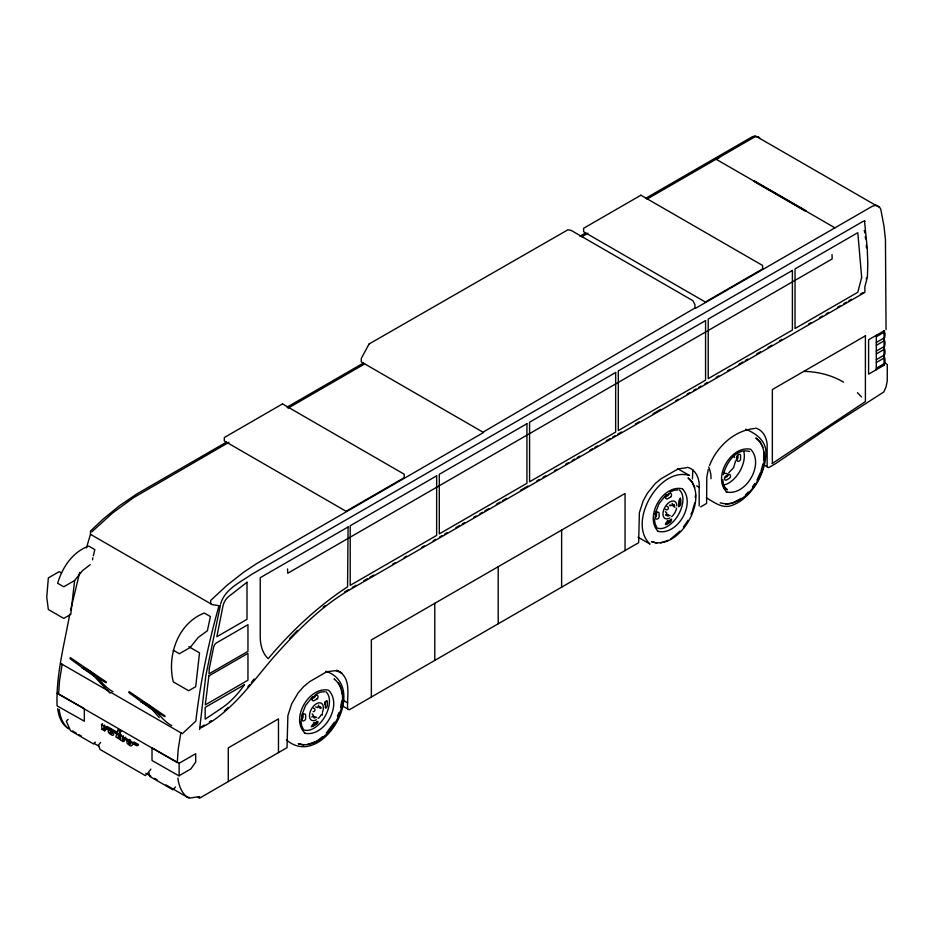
<?xml version="1.0" encoding="UTF-8"?>
<svg xmlns="http://www.w3.org/2000/svg" width="934" height="934" viewBox="0 0 934 934"><rect width="100%" height="100%" fill="white"/><g stroke="black" fill="none" stroke-linecap="round" stroke-linejoin="round"><path stroke-width="1.4" d="M84.329 708.532L84.329 721.211L57.067 705.87C55.97 674.827 64.306 644.507 69.746 614.198M324.798 701.936L324.728 703.827A2.102 0.771 -70.9 0 1 324.635 704.364M341.797 700.827L340.536 707.342M763.592 459.855L763.93 455.722M106.114 682.824L106.126 681.773M164.898 716.752L164.898 715.713M692.806 469.93L692.433 478.909M695.293 497.495L695.585 494.74M735.595 460.917L733.587 467.677L728.742 472.802M199.584 729.489L205.807 675.656L220.459 604.928M866.554 277.526L866.285 279.231M62.158 664.272L59.519 680.909L58.585 694.079L177.262 762.599L178.196 749.418L180.834 732.793M173.257 650.227L179.34 653.742L190.197 647.472L198.206 637.467L207.395 630.754L210.407 616.545L204.324 613.031C177.88 623.27 166.859 655.61 173.257 681.843L188.668 690.74L195.696 686.688L199.526 652.854L188.855 646.702M92.513 559.793L92.91 557.773M70.61 610.171L79.705 572.379M93.342 555.742L94.824 549.601L88.742 546.098C72.712 551.784 62.239 567.522 57.674 583.283L63.757 586.797L74.615 580.528L82.612 570.522L90.248 564.65M708.252 469.58L706.781 477.251L706.606 503.461L700.698 506.882M220.704 603.703C224.849 589.109 240.33 582.291 251.818 574.27L863.144 221.335L865.082 221.206M760.941 471.378L763.008 463.859M86.442 547.931L90.47 534.318L90.47 531.061L102.728 519.456L119.517 505.703L136.609 494.086L226.39 442.179M301.519 715.911L305.57 705.485L312.575 696.764M654.991 514.097L659.042 503.659L666.047 494.938M692.479 510.489L694.698 503.006M723.371 474.67C726.08 463.369 736.085 447.561 749.535 451.472M111.403 733.797L112.092 731.637L110.679 730.808C109.243 732.023 111.018 734.906 112.419 733.143M129.301 741.573C127.433 743.429 131.087 746.336 130.725 742.39L129.301 741.573L130.316 740.919L130.398 743.499M117.766 730.271L115.851 736.926L119.949 739.483L120.614 738.981L118.011 737.475L119.961 731.532L120.976 730.89L118.781 729.617L117.766 730.271L119.961 731.532M119.412 735.642L120.976 730.89M709.525 465.634C716.471 446.977 734.334 430.399 754.45 428.531M756.96 480.099L760.369 472.627M337.431 716.086L339.147 712.35M690.938 514.19L692.106 511.739M322.335 715.164L322.335 713.319M111.858 729.699L110.014 730.376L106.978 728.672L104.526 730.785L102.04 729.349L101.537 724.457L102.553 723.803M130.491 740.452L128.635 741.129L125.6 739.436L123.16 741.538L120.673 740.102L120.171 735.21L121.186 734.568M752.442 486.999L754.707 483.543M334.395 722.204L326.316 733.003M683.408 527.08L687.996 520.331M251.398 682.45L254.095 679.065M247.872 686.829L249.623 684.669M745.495 494.985L748.157 492.055M679.964 531.049L670.834 538.918M68.112 719.32L66.337 721.165L70.47 730.645L93.587 743.989L95.35 742.145M100.627 742.448L98.444 745.063L100.066 749.477L145.307 775.594L147.957 772.827M150.911 769.126L148.763 771.869L149.767 776.423L172.883 789.767L175.534 787M289.645 638.482L297.421 630.508M91.836 531.855L112.442 513.116L133.69 497.577L228.993 442.261M101.537 724.457L103.802 725.765L104.001 729.209L107.176 726.477L110.866 728.602M120.171 735.21L122.424 736.517L122.634 739.961L125.798 737.23M224.347 710.821L228.258 707.423M323.152 607.182L325.079 605.641M741.024 498.429L732.023 503.286L725.671 504.173M322.522 736.786L316.906 741.082L307.578 744.55M670.192 504.804C667.506 506.298 673.788 506.146 672.176 503.251M673.998 504.43L672.9 504.722L674.71 505.516M772.149 463.568L865.398 401.597L865.398 335.843M209.344 721.912L211.364 720.593M103.802 725.765L104.806 725.111L105.017 728.555L104.001 729.209M102.04 729.349L103.055 728.695M106.978 728.672L107.982 728.03M104.526 730.785L105.542 730.131M110.679 730.808L111.683 730.166L111.461 732.454M110.247 732.805L111.263 732.163M111.099 729.979C107.83 727.446 107.176 732.606 109.85 733.809C117.124 739.319 110.189 727.598 117.929 734.93A1.705 0.934 57.3 0 0 118.805 734.428L119.821 733.774M118.011 737.475L119.015 736.833M122.424 736.517L123.44 735.864L123.638 739.308L122.634 739.961M125.6 739.436L126.615 738.782M123.16 741.538L124.164 740.884M128.88 743.557L129.884 742.915M129.733 740.732C126.464 738.21 125.798 743.359 128.472 744.561C131.717 747.936 132.628 744.526 133.13 742.542M132.114 743.195L136.562 745.682A1.705 0.934 57.3 0 0 137.438 745.18L138.454 744.526L134.041 741.993M344.588 592.004L348.51 589.623M579.909 236.279L585.688 232.94M645.487 198.417L752.267 136.773L755.267 135.815L878.579 206.939M581.672 236.839L587.953 233.208M646.947 199.152L753.633 137.555L755.921 136.679L758.536 137.041M287.065 407.154L363.361 363.104M719.565 157.402L716.25 159.317L834.926 227.838M288.057 408.158L364.727 363.898M695.491 308.337L872.461 206.169L876.15 205.246L879.408 206.893L880.785 209.274L883.984 226.11L885.444 239.454L886.051 329.667M483.555 432.5L256.815 563.494L243.972 571.993L227.09 585.221L210.664 600.457L210.664 603.714M352.293 587.439L356.087 585.244M363.676 580.866L367.459 578.683M369.992 577.224L373.775 575.029M392.735 564.089L395.269 562.63M404.107 557.516L406.64 556.069M421.806 547.312L424.328 545.853M433.178 540.739L435.699 539.28M439.494 537.097L442.027 535.637M444.549 534.178L447.082 532.719M455.92 527.605L459.715 525.422M462.237 523.962L464.77 522.503M473.62 517.389L476.142 515.93M479.936 513.747L482.458 512.287M484.991 510.828L488.786 508.633M496.363 504.255L500.157 502.072M502.679 500.612L506.473 498.429M520.378 490.397L527.955 486.019M536.805 480.917L539.327 479.457M543.121 477.262L545.654 475.803M554.492 470.701L557.026 469.242M565.864 464.128L568.397 462.669M572.192 460.485L574.714 459.026M577.247 457.567L579.769 456.107M589.879 450.27L592.413 448.81M594.935 447.351L597.456 445.892M606.306 440.79L610.1 438.595M612.622 437.135L615.156 435.676M617.678 434.217L621.472 432.033M635.377 424.001L639.16 421.818M653.064 413.785L660.653 409.407M675.819 400.651L678.341 399.192M687.191 394.09L689.712 392.63M693.507 390.435L696.028 388.988M698.562 387.528L701.084 386.069M704.878 383.874L707.412 382.415M716.25 377.313L718.783 375.853M727.621 370.74L730.154 369.28M739.004 364.178L742.787 361.983M745.32 360.524L747.842 359.065M756.692 353.963L760.486 351.768M768.063 347.39L771.858 345.206M779.435 340.828L781.968 339.369M808.505 324.051L811.039 322.592M819.877 317.478L822.41 316.019M826.193 313.836L828.727 312.376M837.576 307.263L840.098 305.803M843.892 303.62L846.414 302.161M848.948 300.701L851.469 299.242M860.319 294.128L862.841 292.669M865.608 335.703L772.36 389.536L772.36 463.427M884.031 330.834L868.597 339.743L868.597 374.137L884.031 365.229L884.031 330.834A10.391 6.001 -60 0 1 884.031 339.439A10.391 6.001 -60 0 1 884.031 348.032A10.391 6.001 -60 0 1 884.031 356.636A10.391 6.001 -60 0 1 884.031 365.229M876.314 336.73L884.031 332.271M200.004 727.493L204.289 725.018M200.763 727.925C232.006 711.988 251.888 682.31 274.199 656.532C296.475 631.582 320.164 607.077 349.269 590.066L864.872 292.377L864.872 286.68L867.406 277.141L867.814 264.03L867.242 248.246L864.499 220.903M876.314 342.451L884.031 337.991M876.314 345.323L884.031 340.875M876.314 351.044L884.031 346.596M876.314 353.928L884.031 349.468M876.314 359.648L884.031 355.189M179.13 763.265L179.13 775.944L152.02 760.51L152.02 747.842L179.13 763.265L195.708 753.703L195.708 762.051L190.863 768.927L179.13 775.699M876.314 362.52L884.031 358.072M876.314 368.241L884.031 363.793M664.704 497.46L668.02 495.545A2.102 1.459 -78.7 0 0 668.919 493.397M725.228 477.624L726.967 476.702A2.102 1.553 -75.2 0 0 727.901 474.145M311.232 699.274L314.548 697.371A2.102 1.459 -78.7 0 0 315.377 694.663M110.095 693.215L91.193 673.169L82.075 667.682C95.21 670.25 101.222 685.754 113.037 691.709M159.317 717.581L149.965 707.108L140.859 701.621C153.993 704.189 159.994 719.694 171.809 725.636M668.382 540.319L660.536 542.864M670.098 491.984L674.138 490.268L677.909 489.895M665.522 515.218L666.946 513.14L665.312 511.657M316.626 693.81L320.677 692.094L324.448 691.72M199.502 796.632L188.948 798.173L165.96 784.899M82.075 667.682L91.625 673.087M140.859 701.621L150.397 707.026M726.956 473.561L723.885 473.281M670.192 515.626L667.133 514.716L667.938 514.973M319.942 706.583L320.969 707.365M311.781 717.067L313.439 715.316L312.131 713.891M316.719 717.452L313.661 716.541L314.478 716.787M189.112 797.274L187.43 797.286C181.441 792.791 178.686 785.272 177.904 778.045M686.49 467.771L678.247 468.833L661.144 478.71L655.189 483.602L647.274 493.386L643.164 500.951L639.37 512.708L638.646 542.701L349.199 709.817L342.626 706.022M803.8 371.405C817.67 371.627 831.575 375.059 843.565 382.146M129.02 739.436L130.095 739.751M750.154 449.172C730.621 445.6 712.117 478.115 726.897 492.171M328.313 690.121C308.757 686.478 290.124 719.005 304.986 733.073M303.748 745.075L298.215 743.662C326.561 752.687 358.061 697.92 334.068 678.96L334.57 679.251M726.185 491.903C745.904 496.631 764.712 464.058 750.761 449.347M682.485 488.809C662.836 484.186 644.226 516.654 658.038 531.318M657.805 531.318C677.524 536.058 696.332 503.473 682.38 488.762M656.8 543.238L651.453 541.592C679.567 551.585 710.704 497.25 688.043 477.951L692.141 481.769L694.721 487.49M313.123 711.685C315.097 711.988 315.972 708.264 313.415 708.17M304.344 733.143C324.051 737.872 342.86 705.287 328.908 690.588M339.778 671.931L334.991 670.705L326.748 671.768L309.656 681.645L303.69 686.537L298.226 692.794L291.677 703.886L287.882 715.642L287.03 747.655L199.502 798.185L197.985 797.309M111.473 728.999L112.115 729.326M57.067 693.203L83.091 707.844M338.26 671.056L341.879 673.122L336.742 670.157M745.717 429.208C756.26 433.516 766.954 441.408 765.868 454.134C765.576 463.883 762.377 473.223 757.743 481.746C751.426 492.148 742.717 501.908 730.843 505.796C721.69 508.563 713.891 502.025 706.384 497.88M677.512 468.599L689.479 475.464C659.264 466.194 626.947 522.608 650.029 544.078L638.062 537.225M720.149 502.772C748.461 511.727 779.785 456.878 755.875 437.988L760.171 441.607L762.961 447.188M325.861 671.242C370.693 686.443 322.055 770.982 286.388 739.845M885.374 363.081L887.3 364.657L887.253 380.885L886.062 386.898L883.809 391.976L831.54 425.542L775.71 463.568L768.659 467.642L763.347 464.572M723.757 487.665L727.423 489.778L724.936 487.466L723.371 484.022L722.834 479.656M666.888 506.345C670.367 506.695 667.331 511.96 665.288 509.112M90.47 534.318L212.193 604.59L219.011 605.734A559.291 322.907 -60 0 0 195.836 721.095L182.363 733.669L110.831 692.374M342.848 700.08L347.682 702.87M315.634 706.91L317.735 707.587L318.704 705.065M61.574 573.009L59.204 571.631L48.346 577.901L46.747 597.293L48.346 609.517L63.757 618.413L70.774 614.362L74.615 580.528M60.64 663.397L108.869 691.242M113.212 729.968L117.626 732.513M106.161 727.131L118.805 734.428M124.794 737.883L137.438 745.18M72.537 730.96L76.319 733.143M78.841 734.603L81.375 736.062M93.995 743.347L99.051 746.266M145.762 773.235L150.806 776.154M154.6 778.337L157.122 779.797M758.688 137.135L760.054 138.512M129.02 691.487L164.244 715.397L164.232 716.308L150.187 708.276L128.787 692.584M70.237 657.548L105.472 681.458L105.46 682.38L91.415 674.336L70.003 658.645M340.361 672.246C351.616 680.746 346.677 697.173 347.682 708.929M733.587 456.481L734.684 457.485M668.37 516.058L666.888 515.148L667.215 515.872M321.121 708.287L319.194 706.968L320.199 708.404M857.424 392.7L861.545 396.962M338.377 682.579L341.167 688.171M674.978 507.337L672.655 505.142L673.671 506.578M656.555 526.893L654.991 523.437L654.454 519.071M315.015 718.129L313.415 716.962L313.754 717.697M303.083 728.707L301.519 725.263L300.993 720.896M864.312 230.429L864.732 232.835M763.615 451.484L764.047 454.344M341.389 689.596L342.042 693.892M59.227 709.536C60.009 716.752 62.765 724.27 68.742 728.765C61.667 724.772 58.562 716.355 57.698 708.649M865.281 236.5L865.596 238.976M866.273 245.268L866.483 247.814M832.019 254.597L832.182 258.928L287.719 573.266L287.555 568.934M737.918 455.652L737.988 457.625A2.102 1.553 -44.8 0 1 736.237 459.715M303.036 713.915L303.036 716.915A2.102 1.459 -41.3 0 1 301.098 719.378M876.314 335.283L876.314 369.689M767.141 466.767L767.141 444.164A40.827 23.572 -60 0 0 755.419 428.076M699.169 506.006L699.169 483.403A40.827 23.572 -60 0 0 687.447 467.315M625.056 550.546L625.056 493.479L371.358 639.953L371.358 697.021M561.626 530.103L561.626 587.171M498.207 566.716L498.207 623.784M434.777 603.341L434.777 660.408M278.472 752.594L278.472 718.888L228.281 747.865L228.281 781.571M679.263 489.906A22.112 12.772 -60 0 1 677.851 515.638A22.112 12.772 -60 0 1 656.228 527.57M680.326 497.904A22.112 12.772 -60 0 1 678.714 506.823M671.616 519.117A22.112 12.772 -60 0 1 665.709 524.359M669.9 517.95A9.83 5.674 -60 0 1 662.942 513.945A9.83 5.674 -60 0 1 669.9 501.908A9.83 5.674 -60 0 1 676.846 505.913M676.613 508.131A9.83 5.674 -60 0 1 671.698 516.642M667.6 520.728A2.102 0.771 -49.1 0 1 667.18 521.079M655.084 517.354A2.102 1.459 -41.3 0 0 656.509 515.089L656.509 512.089A2.102 1.553 -44.8 0 0 656.38 511.295M743.814 451.601A22.112 12.772 -60 0 1 724.667 484.769M316.428 719.775A9.83 5.674 -60 0 1 309.586 714.312A9.83 5.674 -60 0 1 318.809 702.835A9.83 5.674 -60 0 1 322.452 712.292M321.343 714.592A9.83 5.674 -60 0 1 318.225 718.468M325.803 691.72A22.112 12.772 -60 0 1 324.39 717.452A22.112 12.772 -60 0 1 302.768 729.396M314.139 722.554A2.102 0.771 -49.1 0 1 313.719 722.904M317.21 721.97A22.112 12.772 -60 0 1 311.22 726.804M699.169 487.058A20.279 11.862 59.3 0 1 696.636 485.925M708.661 467.07A20.279 11.862 59.3 0 1 710.972 478.687M138.454 744.526A1.705 0.934 57.3 0 1 138.29 744.912M247.008 582.256L246.996 619.324L216.851 636.731L222.969 606.014A10.367 5.989 -60 0 1 228.597 596.592L247.008 582.256M348.078 526.974L347.565 586.856A276.114 159.422 -60 0 0 268.21 658.68A54.067 31.219 -60 0 1 260.236 636.311L260.236 577.691L348.078 526.974M302.021 718.083L301.951 719.974A2.102 1.459 -41.3 0 0 303.994 720.779A2.102 1.459 -41.3 0 0 305.64 718.409L305.64 715.409A2.102 1.553 -44.8 0 0 303.994 713.95A2.102 1.553 -44.8 0 0 301.951 716.109L302.021 718.083M325.417 705.555L325.347 707.423A2.102 0.771 -70.9 0 0 326.27 707.867A2.102 0.771 -70.9 0 0 327.332 705.322L327.332 701.469A2.102 0.864 -74.6 0 0 326.27 701.014A2.102 0.864 -74.6 0 0 325.347 703.606L325.417 705.555M655.493 516.257L655.423 518.148A2.102 1.459 -41.3 0 0 657.454 518.965A2.102 1.459 -41.3 0 0 659.1 516.595L659.1 513.595A2.102 1.553 -44.8 0 0 657.454 512.136A2.102 1.553 -44.8 0 0 655.423 514.295L655.493 516.257M678.878 503.73L678.82 505.609A2.102 0.771 -70.9 0 0 679.742 506.053A2.102 0.771 -70.9 0 0 680.793 503.508L680.793 499.643A2.102 0.864 -74.6 0 0 679.742 499.188A2.102 0.864 -74.6 0 0 678.82 501.78L678.878 503.73M736.903 456.819L736.903 459.82A2.102 1.553 -44.8 0 0 738.549 461.291A2.102 1.553 -44.8 0 0 740.58 459.119L740.58 455.267A2.102 1.459 -41.3 0 0 738.549 454.461A2.102 1.459 -41.3 0 0 736.903 456.819M208.889 675.901L205.293 704.855L247.954 680.221L247.954 653.356L208.889 675.901M209.333 668.277L208.994 673.858L247.954 651.372L247.954 624.706L216.851 642.662A4.401 2.533 -60 0 0 213.676 647.029L209.333 668.277M861.662 277.375L857.809 292.272L795.032 328.523L795.032 268.922L857.809 232.683L861.662 277.375M369.082 343.981L361.283 358.446L361.283 361.902L483.006 432.185L694.931 308.022L694.931 304.566L692.9 300.69L571.176 230.418L567.977 229.752L369.082 343.981M221.16 708.474L205.165 719.192L205.165 707.388L244.475 684.692A62.566 36.122 -60 0 1 221.16 708.474M317.14 698.865L313.836 700.78A2.102 1.553 -75.2 0 1 312.972 697.033L316.311 695.106A2.102 1.459 -78.7 0 1 317.992 696.227A2.102 1.459 -78.7 0 1 317.14 698.865M670.612 497.04L667.296 498.954A2.102 1.553 -75.2 0 1 666.444 495.218L669.783 493.28A2.102 1.459 -78.7 0 1 671.453 494.413A2.102 1.459 -78.7 0 1 670.612 497.04M317.14 721.643L313.836 723.546A2.102 0.864 -45.4 0 0 312.049 725.648A2.102 0.864 -45.4 0 0 312.972 726.337L316.311 724.399A2.102 0.771 -49.1 0 0 317.992 722.216A2.102 0.771 -49.1 0 0 317.14 721.643M726.979 475.383L725.391 476.375A2.102 1.459 -78.7 0 0 724.551 479.014A2.102 1.459 -78.7 0 0 726.22 480.134L729.559 478.208A2.102 1.553 -75.2 0 0 728.707 474.46L726.979 475.383M670.612 519.818L667.296 521.732A2.102 0.864 -45.4 0 0 665.522 523.822A2.102 0.864 -45.4 0 0 666.444 524.511L669.783 522.585A2.102 0.771 -49.1 0 0 671.453 520.401A2.102 0.771 -49.1 0 0 670.612 519.818M640.899 195.206L583.61 228.281L583.61 231.737L705.333 302.021L762.623 268.945L762.623 265.478L640.899 195.206M282.488 403.932L224.312 437.521L224.312 440.988L346.035 511.26L404.212 477.671L404.212 474.215L282.488 403.932M754.497 180.951L753.831 181.336L805.341 211.072L805.995 210.687L754.497 180.951M436.645 475.838L350.215 525.737L350.215 585.338L436.645 535.427L436.645 475.838M526.928 423.709L439.295 474.309L439.295 533.909L526.928 483.31L526.928 423.709M615.658 372.491L529.578 422.191L529.578 481.781L615.658 432.08L615.658 372.491M705.567 320.584L618.308 370.961L618.308 430.551L705.567 380.173L705.567 320.584M792.394 270.451L708.217 319.054L708.217 378.644L792.394 330.041L792.394 270.451"/></g></svg>
